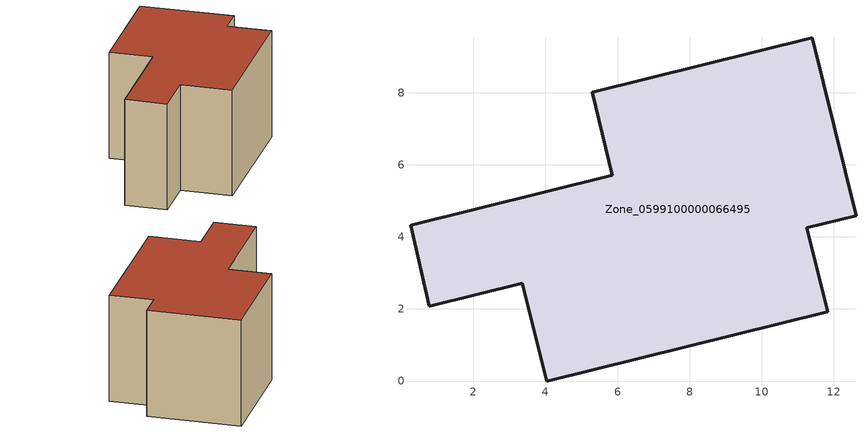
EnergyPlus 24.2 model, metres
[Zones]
Zone_0599100000066495
 floor ground (C_G): 5.86,5.71 5.3,8.01 11.4,9.52 12.62,4.58 11.25,4.25 11.83,1.92 4.03,0 3.36,2.72 0.78,2.08 0.26,4.32 z0
 wall outside (C_F): 4.03,0 11.83,1.92 11.25,4.25 12.62,4.58 11.4,9.52 5.3,8.01 5.86,5.71 0.26,4.32 0.78,2.08 3.36,2.72 4.03,0 z0:6
 roof outside (C_R): 5.86,5.71 0.26,4.32 0.78,2.08 3.36,2.72 4.03,0 11.83,1.92 11.25,4.25 12.62,4.58 11.4,9.52 5.3,8.01 z6
[BUILDING]
Pand.0599100000066495: North Axis=0; Terrain=City; Loads Convergence Tolerance Value=0.04; Temperature Convergence Tolerance Value=0.4; Solar Distribution=FullExterior; Maximum Number of Warmup Days=25; Minimum Number of Warmup Days=1
[Site:Location]
Rotterdam.The.Hague.AP_ZH_NLD Design_Conditions: Latitude=51.96; Longitude=4.45; Time Zone=1; Elevation=-4.5
[SITE:GROUNDTEMPERATURE:BUILDINGSURFACE]
18, 18, 18, 18, 18, 18, 18, 18, 18, 18, 18, 18
[MATERIAL] Thermal Absorptance=0.9; Solar Absorptance=0.7; Visible Absorptance=0.7
Name | Roughness | Thickness | Conductivity | Density | Specific Heat
G.TC.1965-1974 | MediumSmooth | 0.15 | 0.882353 | 540 | 1210
F.TC.1965-1974 | Rough | 0.3 | 0.697674 | 1920 | 840
R.TC.1965-1974 | MediumRough | 0.2 | 0.232558 | 1500 | 1000
[CONSTRUCTION]
C_G: G.TC.1965-1974
C_F: F.TC.1965-1974
C_R: R.TC.1965-1974
[ZONE]
Zone_0599100000066495: Type=1; Multiplier=1; Ceiling Height=Autocalculate; Volume=Autocalculate; Floor Area=autocalculate; Part of Total Floor Area=Yes
[ZONEINFILTRATION:DESIGNFLOWRATE]
Infil_Zone_0599100000066495: Zone or ZoneList or Space or SpaceList=Zone_0599100000066495; Schedule=AlwaysOn; Design Flow Rate Calculation Method=Flow/Area; Flow Rate per Floor Area=0.003; Constant Term Coefficient=1; Temperature Term Coefficient=0; Velocity Term Coefficient=0; Velocity Squared Term Coefficient=0
[HVACTEMPLATE:ZONE:IDEALLOADSAIRSYSTEM]
Zone_0599100000066495: Maximum Heating Supply Air Temperature=50; Minimum Cooling Supply Air Temperature=13; Maximum Heating Supply Air Humidity Ratio=0.0156; Minimum Cooling Supply Air Humidity Ratio=0.0077; Heating Limit=NoLimit; Cooling Limit=NoLimit; Dehumidification Control Type=ConstantSensibleHeatRatio; Cooling Sensible Heat Ratio=0.7; Dehumidification Setpoint=60; Humidification Control Type=None; Humidification Setpoint=30; Outdoor Air Method=None; Outdoor Air Flow Rate per Person=0.00944; Outdoor Air Flow Rate per Zone Floor Area=0; Outdoor Air Flow Rate per Zone=0; Demand Controlled Ventilation Type=None; Outdoor Air Economizer Type=NoEconomizer; Heat Recovery Type=None; Sensible Heat Recovery Effectiveness=0.7; Latent Heat Recovery Effectiveness=0.65
[ZONECONTROL:THERMOSTAT]
ThermostatControl_Zone_0599100000066495: Zone or ZoneList=Zone_0599100000066495; Control Type Schedule=DualSetpointControlType; Control 1=Thermostat_Zone_0599100000066495; Temperature Difference Between Cutout And Setpoint=0
[THERMOSTATSETPOINT:DUALSETPOINT]
Thermostat_Zone_0599100000066495: Heating Setpoint Temperature Schedule=HeatingSetpoint_Zone_0599100000066495; Cooling Setpoint Temperature Schedule=CoolingSetpoint_Zone_0599100000066495
[SCHEDULE:COMPACT]
HeatingSetpoint_Zone_0599100000066495: Through: 12/31, For: AllDays, Until: 24:00, 21
CoolingSetpoint_Zone_0599100000066495: Through: 12/31, For: AllDays, Until: 24:00, 24
DualSetpointControlType: Through: 12/31, For: AllDays, Until: 24:00, 4
AlwaysOn: Through: 12/31, For: AllDays, Until: 24:00, 1
